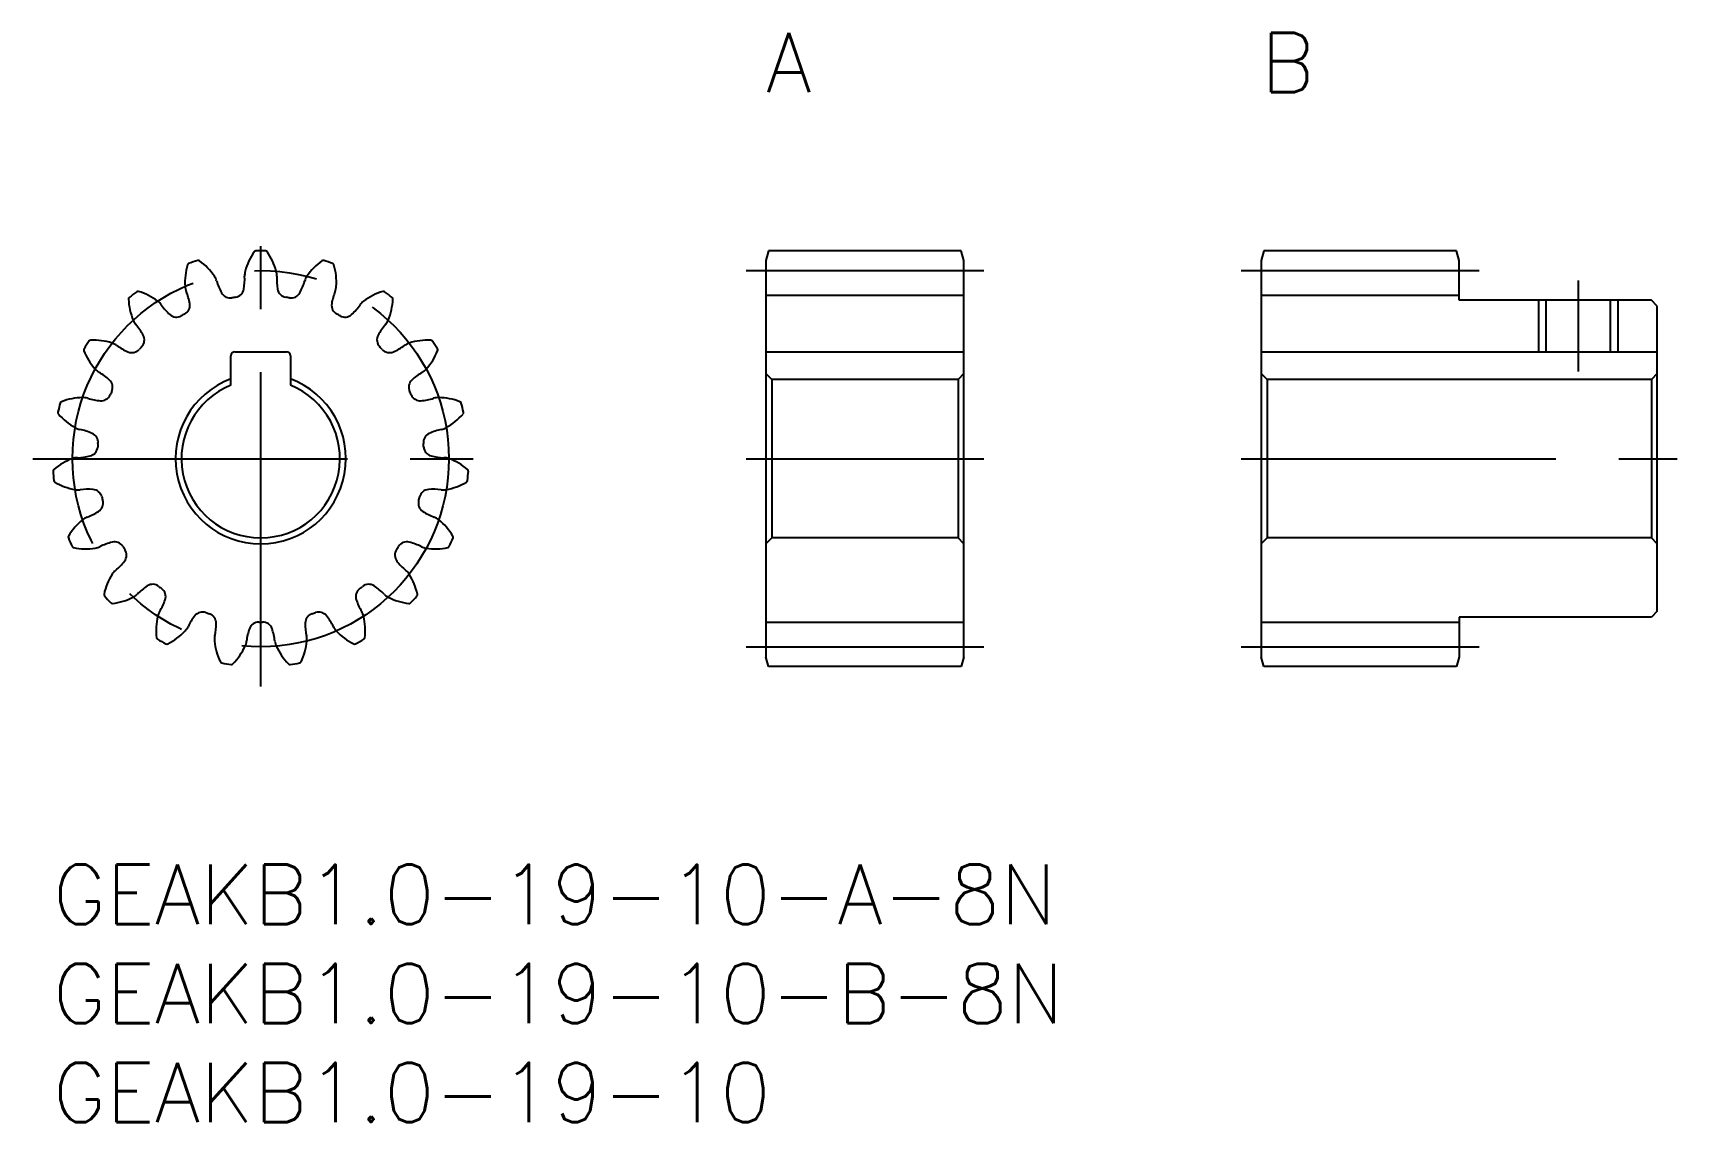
# Model space of a CAD drawing. Extents: x -1 to 82, y -13 to 42.
import ezdxf

# ---------------------------------------------------------------- set-up
doc = ezdxf.new("R2010")
doc.units = 0
doc.header["$LTSCALE"] = 0.5
doc.linetypes.add('CENTER', pattern=[50.8, 31.75, -6.35, 6.35, -6.35])
for name, color, linetype in [('MSM_CENTER', 1, 'CENTER'), ('MSM_CONTINUOUS', 7, 'CONTINUOUS'), ('MSM_NARROW', 5, 'CONTINUOUS'), ('MSM_PART_NUMBER', 7, 'CONTINUOUS')]:
    doc.layers.add(name, color=color, linetype=linetype)
doc.styles.get("Standard").update_dxf_attribs({"font": 'txt.shx', "height": 1, "bigfont": 'bigfont.shx'})

# ---------------------------------------------------------------- blocks, each defined once
blk = doc.blocks.new('*U3')
at = {"layer": 'MSM_PART_NUMBER'}
blk.add_text('GEAKB1.0-19-10-B-8N', height=3, dxfattribs=at).set_placement((0, -8))
blk = doc.blocks.new('*U4')
at = {"layer": 'MSM_PART_NUMBER'}
blk.add_text('GEAKB1.0-19-10-A-8N', height=3, dxfattribs=at).set_placement((0, -3))
blk = doc.blocks.new('*U5')
at = {"layer": 'MSM_PART_NUMBER'}
blk.add_text('A', height=3, dxfattribs=at).set_placement((36, 39))
blk = doc.blocks.new('*U6')
at = {"layer": 'MSM_PART_NUMBER'}
blk.add_text('B', height=3, dxfattribs=at).set_placement((61, 39))
blk = doc.blocks.new('*U7')
at = {"layer": 'MSM_PART_NUMBER'}
blk.add_text('GEAKB1.0-19-10', height=3, dxfattribs=at).set_placement((0, -13))

msp = doc.modelspace()

# ---------------------------------------------------------------- linework, layer by layer
at = {"layer": 'MSM_CENTER'}
for p, q in [((10.5, 9), (10.5, 32)), ((35, 30), (47, 30)), ((60, 30), (72, 30)), ((77, 29.5), (77, 24.9)), ((-1, 20.5), (22, 20.5)), ((35, 20.5), (47, 20.5)), ((60, 20.5), (82, 20.5)), ((35, 11), (47, 11)), ((60, 11), (72, 11))]:
    msp.add_line(p, q, dxfattribs=at)
msp.add_circle((10.5, 20.5), 9.5, dxfattribs=at)
at = {"layer": 'MSM_CONTINUOUS'}
for p, q in [((36.134, 31), (36, 30.5)), ((45.866, 31), (36.134, 31)), ((46, 30.5), (45.866, 31)), ((61.134, 31), (61, 30.5)), ((70.866, 31), (61.134, 31)), ((71, 30.5), (70.866, 31)), ((36, 30.5), (36, 10.5)), ((46, 10.5), (46, 30.5)), ((61, 30.5), (61, 10.5)), ((71, 28.5), (71, 30.5)), ((36, 28.75), (46, 28.75)), ((61, 28.75), (71, 28.75)), ((80.7, 28.5), (71, 28.5)), ((75.379, 28.5), (75.379, 25.9)), ((78.621, 28.5), (78.621, 25.9)), ((81, 28.2), (80.7, 28.5)), ((81, 12.8), (81, 28.2)), ((9.2, 25.9), (11.8, 25.9)), ((36, 25.9), (46, 25.9)), ((61, 25.9), (81, 25.9)), ((9, 24.208), (9, 25.7)), ((12, 25.7), (12, 24.208)), ((36.3, 24.5), (36, 24.8)), ((36.3, 24.5), (36.3, 16.5)), ((45.7, 24.5), (36.3, 24.5)), ((46, 24.8), (45.7, 24.5)), ((45.7, 24.5), (45.7, 16.5)), ((61.3, 24.5), (61, 24.8)), ((61.3, 24.5), (61.3, 16.5)), ((80.7, 24.5), (61.3, 24.5)), ((81, 24.8), (80.7, 24.5)), ((80.7, 24.5), (80.7, 16.5)), ((36.3, 16.5), (36, 16.2)), ((45.7, 16.5), (36.3, 16.5)), ((46, 16.2), (45.7, 16.5)), ((61.3, 16.5), (61, 16.2)), ((80.7, 16.5), (61.3, 16.5)), ((81, 16.2), (80.7, 16.5)), ((71, 12.5), (71, 10.5)), ((80.7, 12.5), (71, 12.5)), ((81, 12.8), (80.7, 12.5)), ((36, 12.25), (46, 12.25)), ((61, 12.25), (71, 12.25)), ((36.134, 10), (36, 10.5)), ((45.866, 10), (36.134, 10)), ((46, 10.5), (45.866, 10)), ((61.134, 10), (61, 10.5)), ((70.866, 10), (61.134, 10)), ((71, 10.5), (70.866, 10))]:
    msp.add_line(p, q, dxfattribs=at)
for centre, radius, start, end in [((12.77, 29.134), 3.167, 144.9001, 164.73684), ((10.261, 30.897), 0.1, 91.31423, 144.90011), ((10.5, 20.5), 10.5, 88.68577, 91.31423), ((10.739, 30.897), 0.1, 35.09988, 88.68576), ((8.23, 29.134), 3.167, 15.26316, 35.0999), ((9.844, 29.403), 3.167, 163.84747, 183.68421), ((6.898, 30.256), 0.1, 110.2616, 163.84747), ((10.5, 20.5), 10.5, 107.63314, 110.2616), ((7.35, 30.411), 0.1, 54.0473, 107.63314), ((5.549, 27.929), 3.167, 34.21053, 54.04727), ((10.5, 29.753), 0.813, 164.73684, 183.09119), ((10.5, 29.753), 0.813, 356.90881, 15.26316), ((15.451, 27.929), 3.167, 125.95273, 145.78947), ((13.65, 30.411), 0.1, 72.36686, 125.95274), ((10.5, 20.5), 10.5, 69.7384, 72.36686), ((14.102, 30.256), 0.1, 16.15256, 69.7384), ((11.156, 29.403), 3.167, 356.31579, 16.15254), ((7.495, 29.252), 0.813, 183.68421, 202.03855), ((7.495, 29.252), 0.813, 15.85618, 34.21053), ((11.089, 30.276), 2.923, 195.92131, 208.66384), ((9.157, 29.146), 0.5, 278.82691, 350.28353), ((6.769, 29.555), 2.923, 350.28353, 3.02606), ((14.231, 29.555), 2.923, 176.97394, 189.71647), ((11.843, 29.146), 0.5, 189.71647, 261.17309), ((9.911, 30.276), 2.923, 331.33616, 344.07869), ((13.505, 29.252), 0.813, 145.78947, 164.14382), ((13.505, 29.252), 0.813, 337.96145, 356.31579), ((3.926, 28.558), 0.1, 129.20897, 182.79484), ((6.989, 28.708), 3.167, 182.79483, 202.63158), ((10.5, 20.5), 10.5, 126.58051, 129.20897), ((4.302, 28.851), 0.1, 72.99466, 126.5805), ((3.405, 25.919), 3.167, 53.15789, 72.99464), ((4.816, 27.802), 0.813, 34.80355, 53.15789), ((7.882, 29.938), 2.923, 214.86868, 227.61121), ((6.423, 28.242), 0.5, 297.77428, 9.2309), ((4.031, 27.853), 2.923, 9.2309, 21.97342), ((8.962, 29.114), 0.5, 208.66384, 280.12046), ((10.5, 20.5), 8.25, 98.82691, 100.12046), ((10.5, 20.5), 8.25, 79.87954, 81.17309), ((12.038, 29.114), 0.5, 259.87955, 331.33616), ((14.577, 28.242), 0.5, 170.7691, 242.2257), ((16.969, 27.853), 2.923, 158.02658, 170.7691), ((13.118, 29.938), 2.923, 312.38879, 325.13132), ((16.184, 27.802), 0.813, 126.84211, 145.19645), ((17.595, 25.919), 3.167, 107.00536, 126.84211), ((16.698, 28.851), 0.1, 53.41949, 107.00537), ((10.5, 20.5), 10.5, 50.79103, 53.41949), ((14.011, 28.708), 3.167, 337.36842, 357.20517), ((17.074, 28.558), 0.1, 357.20521, 50.79103), ((4.816, 27.802), 0.813, 202.63158, 220.98592), ((6.249, 28.148), 0.5, 227.61121, 299.06782), ((10.5, 20.5), 8.25, 117.77428, 119.06782), ((10.5, 20.5), 8.25, 60.93217, 62.22572), ((14.751, 28.148), 0.5, 240.93218, 312.38879), ((16.184, 27.802), 0.813, 319.01408, 337.36842), ((1.994, 25.354), 2.923, 28.17826, 40.92079), ((4.13, 26.499), 0.5, 316.72166, 28.17826), ((16.87, 26.499), 0.5, 151.82174, 223.27837), ((19.006, 25.354), 2.923, 139.07921, 151.82174), ((1.665, 25.987), 0.1, 148.15634, 201.74221), ((4.514, 27.123), 3.167, 201.7422, 221.57895), ((10.5, 20.5), 10.5, 145.52787, 148.15634), ((1.926, 26.386), 0.1, 91.94203, 145.52787), ((2.03, 23.322), 3.167, 72.10526, 91.94201), ((2.753, 25.561), 0.813, 53.75092, 72.10526), ((4.96, 28.576), 2.923, 233.81605, 246.55858), ((3.996, 26.353), 0.5, 246.55858, 318.01519), ((10.5, 20.5), 8.25, 136.72165, 138.01519), ((9.2, 25.7), 0.2, 90, 180), ((11.8, 25.7), 0.2, 0, 90), ((10.5, 20.5), 8.25, 41.98481, 43.27835), ((17.004, 26.353), 0.5, 221.98482, 293.44142), ((16.04, 28.576), 2.923, 293.44142, 306.18395), ((18.247, 25.561), 0.813, 107.89474, 126.24908), ((18.97, 23.322), 3.167, 88.05799, 107.89474), ((16.486, 27.123), 3.167, 318.42105, 338.2578), ((19.074, 26.386), 0.1, 34.47213, 88.058), ((10.5, 20.5), 10.5, 31.84366, 34.47213), ((19.335, 25.987), 0.1, 338.25782, 31.84366), ((2.753, 25.561), 0.813, 221.57895, 239.93329), ((18.247, 25.561), 0.813, 300.06671, 318.42105), ((0.879, 22.329), 2.923, 47.12563, 59.86816), ((2.527, 24.105), 0.5, 335.66902, 47.12563), ((10.5, 20.5), 4.3, 110.41621, 69.58379), ((10.5, 20.5), 4, 112.02431, 67.97569), ((18.473, 24.105), 0.5, 132.87437, 204.331), ((20.121, 22.329), 2.923, 120.13184, 132.87437), ((10.5, 20.5), 10.5, 164.47524, 167.1037), ((0.479, 23.284), 0.1, 110.8894, 164.47524), ((1.573, 20.419), 3.167, 91.05263, 110.88938), ((1.53, 22.772), 0.813, 72.69829, 91.05263), ((2.638, 26.34), 2.923, 252.76342, 265.50595), ((2.448, 23.924), 0.5, 265.50595, 336.96256), ((10.5, 20.5), 8.25, 155.66902, 156.96256), ((10.5, 20.5), 8.25, 23.03744, 24.33098), ((18.552, 23.924), 0.5, 203.03745, 274.49405), ((18.362, 26.34), 2.923, 274.49405, 287.23658), ((19.47, 22.772), 0.813, 88.94737, 107.30171), ((19.427, 20.419), 3.167, 69.11062, 88.94737), ((20.521, 23.284), 0.1, 15.52476, 69.11064), ((10.5, 20.5), 10.5, 12.8963, 15.52476), ((0.362, 22.821), 0.1, 167.1037, 220.68958), ((2.688, 24.82), 3.167, 220.68957, 240.52632), ((18.312, 24.82), 3.167, 299.47368, 319.31043), ((20.638, 22.821), 0.1, 319.31047, 12.8963), ((1.53, 22.772), 0.813, 240.52632, 258.88066), ((0.806, 19.106), 2.923, 66.073, 78.81553), ((1.789, 21.321), 0.5, 354.61639, 66.073), ((19.211, 21.321), 0.5, 113.927, 185.38361), ((20.194, 19.106), 2.923, 101.18447, 113.927), ((19.47, 22.772), 0.813, 281.11934, 299.47368), ((1.772, 21.124), 0.5, 284.45332, 355.90993), ((10.5, 20.5), 8.25, 174.61639, 175.90993), ((10.5, 20.5), 8.25, 4.09007, 5.38361), ((19.228, 21.124), 0.5, 184.09008, 255.54668), ((0.119, 19.879), 0.1, 129.8367, 183.42261), ((2.083, 17.524), 3.167, 110, 129.83674), ((1.278, 19.736), 0.813, 91.64566, 110), ((1.168, 23.47), 2.923, 271.71079, 284.45332), ((19.832, 23.47), 2.923, 255.54668, 268.28921), ((19.722, 19.736), 0.813, 70, 88.35434), ((18.917, 17.524), 3.167, 50.16326, 70), ((20.881, 19.879), 0.1, 356.57739, 50.16327), ((10.5, 20.5), 10.5, 183.42261, 186.05107), ((0.158, 19.404), 0.1, 186.05107, 239.63694), ((1.708, 22.05), 3.167, 239.63694, 259.47368), ((19.292, 22.05), 3.167, 280.52632, 300.36306), ((20.842, 19.404), 0.1, 300.36306, 353.94893), ((10.5, 20.5), 10.5, 353.94893, 356.57739), ((1.278, 19.736), 0.813, 259.47368, 277.82803), ((1.784, 16.034), 2.923, 85.02037, 97.7629), ((1.994, 18.448), 0.5, 13.56376, 85.02037), ((2.043, 18.256), 0.5, 303.40068, 14.8573), ((10.5, 20.5), 8.25, 193.56375, 194.8573), ((18.957, 18.256), 0.5, 165.14271, 236.59932), ((10.5, 20.5), 8.25, 345.1427, 346.43625), ((19.006, 18.448), 0.5, 94.97963, 166.43625), ((19.216, 16.034), 2.923, 82.2371, 94.97963), ((19.722, 19.736), 0.813, 262.17197, 280.52632), ((2.026, 16.783), 0.813, 110.59303, 128.94737), ((0.709, 20.279), 2.923, 290.65815, 303.40068), ((20.291, 20.279), 2.923, 236.59932, 249.34185), ((18.974, 16.783), 0.813, 51.05263, 69.40697), ((3.505, 14.953), 3.167, 128.94737, 148.78411), ((17.495, 14.953), 3.167, 31.21589, 51.05263), ((0.883, 16.542), 0.1, 148.78409, 202.36998), ((10.5, 20.5), 10.5, 202.36998, 204.99844), ((1.074, 16.105), 0.1, 204.99844, 258.58431), ((1.681, 19.111), 3.167, 258.58431, 278.42105), ((2.026, 16.783), 0.813, 278.42106, 296.7754), ((3.706, 13.446), 2.923, 103.96774, 116.71027), ((3.121, 15.797), 0.5, 32.51113, 103.96774), ((10.5, 20.5), 8.25, 212.51112, 213.80467), ((3.229, 15.632), 0.5, 322.34805, 33.80467), ((17.771, 15.632), 0.5, 146.19534, 217.65195), ((10.5, 20.5), 8.25, 326.19533, 327.48888), ((17.879, 15.797), 0.5, 76.03226, 147.4889), ((17.294, 13.446), 2.923, 63.28973, 76.03226), ((18.974, 16.783), 0.813, 243.2246, 261.57895), ((19.319, 19.111), 3.167, 261.57895, 281.41569), ((19.926, 16.105), 0.1, 281.41569, 335.00156), ((10.5, 20.5), 10.5, 335.00156, 337.63002), ((20.117, 16.542), 0.1, 337.63002, 31.2159), ((1.311, 17.112), 2.923, 309.60552, 322.34805), ((19.689, 17.112), 2.923, 217.65195, 230.39448), ((5.686, 12.982), 3.167, 147.89474, 167.73148), ((3.692, 14.233), 0.813, 129.54039, 147.89474), ((5.048, 13.656), 0.5, 51.4585, 122.91511), ((15.952, 13.656), 0.5, 57.08489, 128.54153), ((17.308, 14.233), 0.813, 32.10526, 50.45961), ((15.314, 12.982), 3.167, 12.26852, 32.10526), ((2.689, 13.634), 0.1, 167.73144, 221.31735), ((10.5, 20.5), 10.5, 221.31735, 223.94581), ((2.61, 16.323), 3.167, 277.53168, 297.36842), ((3.692, 14.233), 0.813, 297.36842, 315.72276), ((6.365, 11.622), 2.923, 122.91511, 135.65763), ((10.5, 20.5), 8.25, 231.45849, 232.75204), ((2.909, 14.312), 2.923, 328.55289, 341.29542), ((5.204, 13.535), 0.5, 341.29542, 52.75204), ((15.796, 13.535), 0.5, 127.24797, 198.70458), ((18.091, 14.312), 2.923, 198.70458, 211.44711), ((10.5, 20.5), 8.25, 307.24796, 308.54151), ((14.635, 11.622), 2.923, 44.34237, 57.08489), ((17.308, 14.233), 0.813, 224.27724, 242.63158), ((18.39, 16.323), 3.167, 242.63158, 262.46832), ((10.5, 20.5), 10.5, 316.05419, 318.68265), ((18.311, 13.634), 0.1, 318.68265, 12.26853), ((3.012, 13.283), 0.1, 223.94581, 277.53168), ((8.388, 11.826), 3.167, 166.84211, 186.67885), ((6.096, 12.362), 0.813, 148.48776, 166.84211), ((9.471, 10.76), 2.923, 141.86247, 154.605), ((7.566, 12.257), 0.5, 70.40587, 141.86247), ((10.5, 20.5), 8.25, 250.40586, 251.6994), ((7.752, 12.193), 0.5, 0.24279, 71.6994), ((13.248, 12.193), 0.5, 108.3006, 179.75721), ((10.5, 20.5), 8.25, 288.3006, 289.59414), ((13.434, 12.257), 0.5, 38.13753, 109.59416), ((11.529, 10.76), 2.923, 25.395, 38.13753), ((14.904, 12.362), 0.813, 13.15789, 31.51224), ((12.612, 11.826), 3.167, 353.32115, 13.15789), ((17.988, 13.283), 0.1, 262.46828, 316.05419), ((4.394, 13.987), 3.167, 296.47904, 316.31579), ((6.096, 12.362), 0.813, 316.31579, 334.67013), ((5.329, 12.182), 2.923, 347.50026, 0.24279), ((12.69, 10.954), 2.923, 160.80984, 173.55237), ((10.401, 11.751), 0.5, 89.35324, 160.80984), ((10.5, 20.5), 8.25, 269.35323, 270.64677), ((10.599, 11.751), 0.5, 19.19016, 90.64679), ((8.31, 10.954), 2.923, 6.44763, 19.19016), ((15.671, 12.182), 2.923, 179.75721, 192.49974), ((14.904, 12.362), 0.813, 205.32987, 223.68421), ((16.606, 13.987), 3.167, 223.68421, 243.52095), ((5.342, 11.469), 0.1, 186.67889, 240.26472), ((10.5, 20.5), 10.5, 240.26472, 242.89318), ((5.761, 11.242), 0.1, 242.89318, 296.47905), ((8.977, 11.373), 0.813, 167.43513, 185.78947), ((11.318, 11.61), 3.167, 185.78947, 205.62622), ((6.839, 12.358), 3.167, 315.42641, 335.26316), ((8.977, 11.373), 0.813, 335.26316, 353.6175), ((12.023, 11.373), 0.813, 186.3825, 204.73684), ((14.161, 12.358), 3.167, 204.73684, 224.57359), ((9.682, 11.61), 3.167, 334.37378, 354.21053), ((12.023, 11.373), 0.813, 354.21053, 12.56487), ((15.239, 11.242), 0.1, 243.52091, 297.10682), ((10.5, 20.5), 10.5, 297.10682, 299.73528), ((15.658, 11.469), 0.1, 299.73528, 353.32116), ((8.553, 10.284), 0.1, 205.62622, 259.21209), ((10.5, 20.5), 10.5, 259.21209, 261.84055), ((9.024, 10.205), 0.1, 261.84055, 315.42643), ((11.976, 10.205), 0.1, 224.57361, 278.15945), ((10.5, 20.5), 10.5, 278.15945, 280.78791), ((12.447, 10.284), 0.1, 280.78791, 334.37379)]:
    msp.add_arc(centre, radius, start, end, dxfattribs=at)
at = {"layer": 'MSM_NARROW'}
for p, q in [((75, 28.5), (75, 25.9)), ((79, 28.5), (79, 25.9))]:
    msp.add_line(p, q, dxfattribs=at)

# ---------------------------------------------------------------- block references
at = {"layer": 'MSM_CONTINUOUS'}
for name in ['*U5', '*U6', '*U4', '*U3', '*U7']:
    msp.add_blockref(name, (0, 0), dxfattribs=at)

doc.saveas('drawing.dxf')
